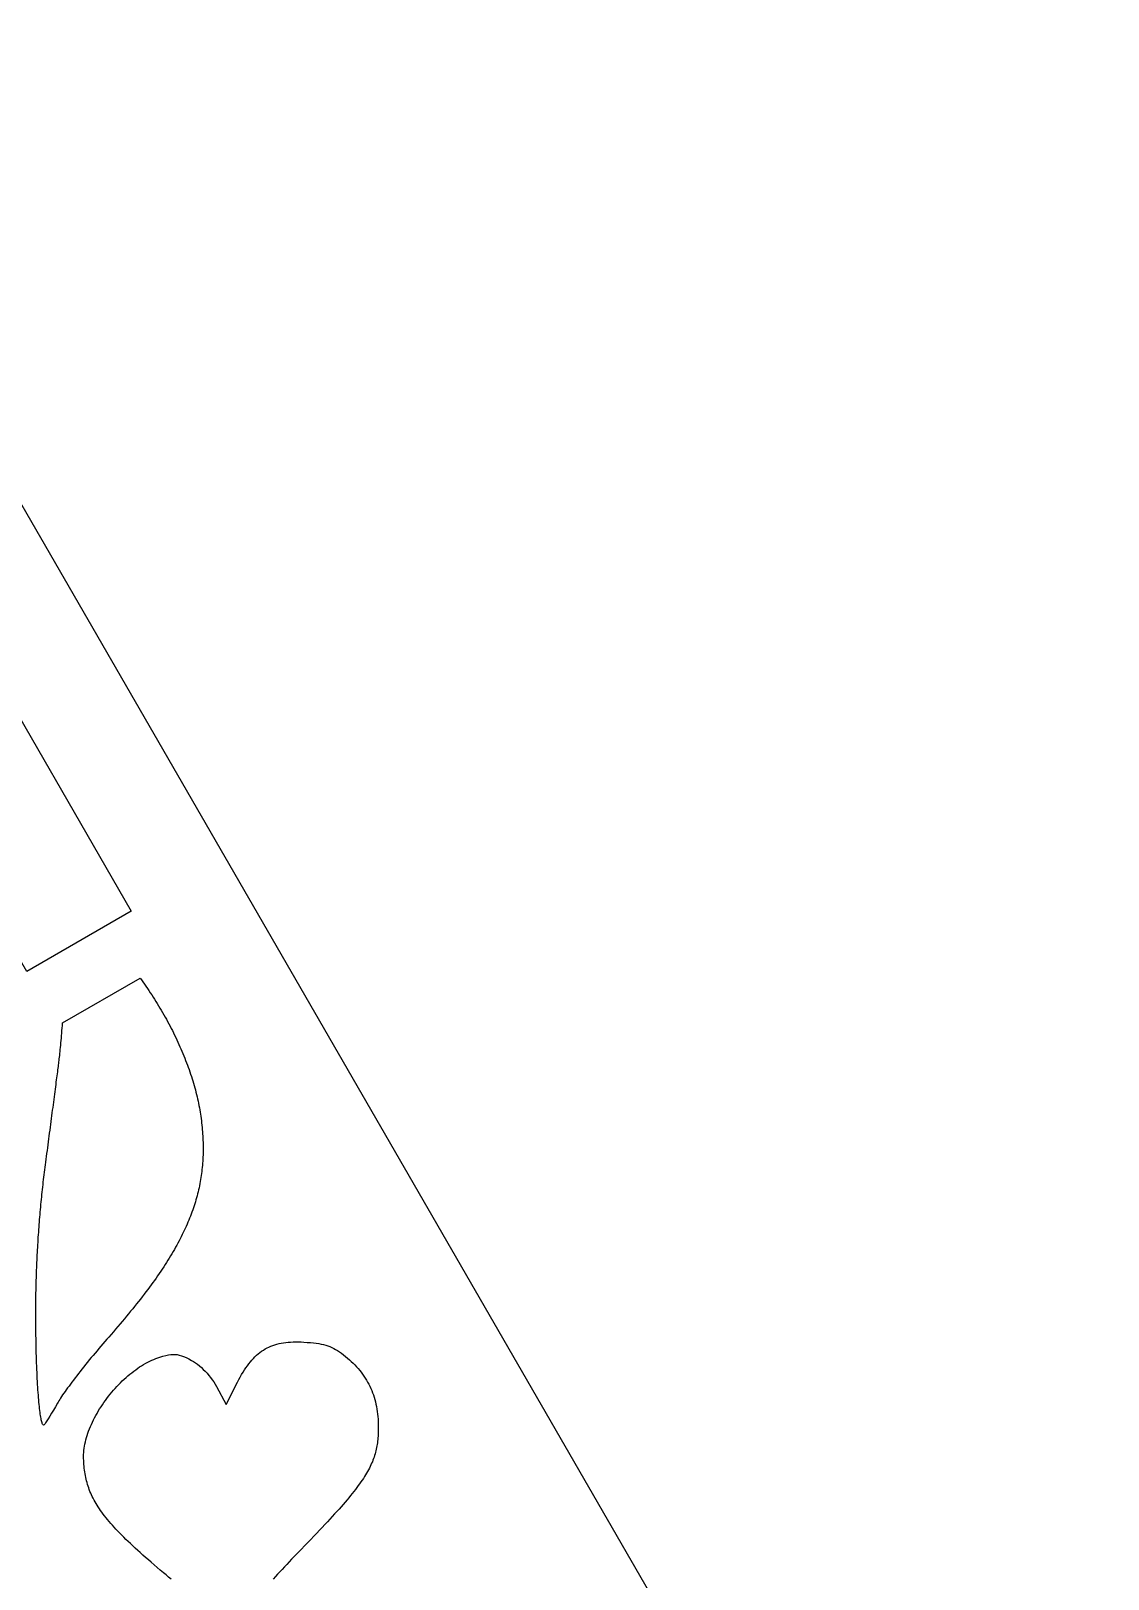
# Model space of a CAD drawing. Header units: millimetres. Extents: x 10 to 410, y 18 to 283.
# Drawn here: x 344.29 to 372, y 241.79 to 281.62 of the extents above; entities that cross this region are included whole.
import ezdxf

# ---------------------------------------------------------------- set-up
doc = ezdxf.new("R2010")
doc.units = ezdxf.units.MM
doc.layers.add('CUT', color=1, linetype='Continuous')

msp = doc.modelspace()

# ---------------------------------------------------------------- linework, layer by layer
at = {"layer": 'CUT'}
for points in [[(337, 160.3782), (372, 221), (337, 281.6218), (267, 281.6218), (232, 221), (267, 160.3782)], [(342.8173, 265.9856), (346.8673, 258.9708), (344.1827, 257.4208), (340.1327, 264.4356)], [(347.6045, 256.4794), (347.6384, 256.422), (347.6719, 256.3644), (347.7049, 256.3067), (347.7375, 256.2488), (347.7696, 256.1908), (347.8013, 256.1326), (347.8325, 256.0743), (347.8633, 256.0159), (347.8936, 255.9574), (347.9234, 255.8988), (347.9527, 255.8401), (347.9816, 255.7813), (348.01, 255.7225), (348.0379, 255.6635), (348.0652, 255.6046), (348.0921, 255.5456), (348.1185, 255.4866), (348.1443, 255.4275), (348.1697, 255.3685), (348.1945, 255.3094), (348.2188, 255.2504), (348.2425, 255.1914), (348.2657, 255.1324), (348.2884, 255.0734), (348.3105, 255.0145), (348.3321, 254.9556), (348.3531, 254.8968), (348.3735, 254.8381), (348.3933, 254.7795), (348.4126, 254.7209), (348.4313, 254.6625), (348.4494, 254.6042), (348.4669, 254.546), (348.4838, 254.4879), (348.5001, 254.43), (348.5158, 254.3722), (348.5309, 254.3146), (348.5453, 254.2572), (348.5592, 254.1999), (348.5724, 254.1429), (348.5849, 254.086), (348.5969, 254.0294), (348.6082, 253.9729), (348.6188, 253.9167), (348.6287, 253.8607), (348.6381, 253.805), (348.6467, 253.7496), (348.6547, 253.6944), (348.6624, 253.637), (348.6696, 253.5799), (348.6763, 253.5231), (348.6824, 253.4666), (348.6881, 253.4103), (348.6932, 253.3543), (348.6978, 253.2986), (348.7018, 253.243), (348.7054, 253.1878), (348.7083, 253.1327), (348.7108, 253.0779), (348.7127, 253.0232), (348.714, 252.9688), (348.7148, 252.9146), (348.7151, 252.8605), (348.7147, 252.8067), (348.7139, 252.7529), (348.7124, 252.6994), (348.7104, 252.646), (348.7078, 252.5928), (348.7046, 252.5397), (348.7009, 252.4867), (348.6966, 252.4338), (348.6917, 252.3811), (348.6862, 252.3284), (348.6801, 252.2759), (348.6734, 252.2234), (348.6661, 252.171), (348.6582, 252.1187), (348.6497, 252.0664), (348.6406, 252.0142), (348.6309, 251.9621), (348.6205, 251.91), (348.6096, 251.8579), (348.598, 251.8058), (348.5858, 251.7538), (348.5729, 251.7018), (348.5595, 251.6497), (348.5454, 251.5977), (348.5306, 251.5456), (348.5152, 251.4935), (348.4992, 251.4414), (348.4825, 251.3893), (348.4651, 251.337), (348.4471, 251.2848), (348.4285, 251.2324), (348.4092, 251.18), (348.3892, 251.1275), (348.3685, 251.0749), (348.3472, 251.0222), (348.3252, 250.9694), (348.3025, 250.9165), (348.2791, 250.8635), (348.255, 250.8104), (348.2303, 250.7571), (348.2048, 250.7036), (348.1787, 250.65), (348.1518, 250.5962), (348.1243, 250.5423), (348.096, 250.4882), (348.0671, 250.4339), (348.0374, 250.3794), (348.007, 250.3247), (347.9759, 250.2698), (347.944, 250.2146), (347.9114, 250.1593), (347.8781, 250.1036), (347.8441, 250.0478), (347.8093, 249.9917), (347.7738, 249.9353), (347.7375, 249.8787), (347.7005, 249.8218), (347.6627, 249.7646), (347.6242, 249.7071), (347.5849, 249.6494), (347.5449, 249.5913), (347.5041, 249.5329), (347.4625, 249.4741), (347.4202, 249.4151), (347.3771, 249.3556), (347.3332, 249.2959), (347.2885, 249.2358), (347.243, 249.1753), (347.1968, 249.1144), (347.1497, 249.0532), (347.1019, 248.9916), (347.0533, 248.9295), (347.0038, 248.8671), (346.9536, 248.8043), (346.9025, 248.741), (346.8506, 248.6773), (346.798, 248.6131), (346.7445, 248.5486), (346.6901, 248.4835), (346.635, 248.418), (346.579, 248.352), (346.5222, 248.2856), (346.4645, 248.2186), (346.4061, 248.1512), (346.3467, 248.0833), (346.2866, 248.0148), (346.2364, 247.9577), (346.1861, 247.8999), (346.1357, 247.8415), (346.0853, 247.7827), (346.035, 247.7235), (345.9848, 247.6639), (345.9348, 247.6042), (345.8851, 247.5444), (345.8358, 247.4847), (345.787, 247.425), (345.7387, 247.3656), (345.691, 247.3064), (345.644, 247.2477), (345.5977, 247.1895), (345.5523, 247.1319), (345.5078, 247.075), (345.4643, 247.0189), (345.4219, 246.9637), (345.3806, 246.9096), (345.3405, 246.8565), (345.3018, 246.8047), (345.2644, 246.7541), (345.2284, 246.705), (345.194, 246.6573), (345.1613, 246.6113), (345.1302, 246.567), (345.1008, 246.5245), (345.0734, 246.4839), (345.0478, 246.4453), (345.0242, 246.4088), (345.0027, 246.3745), (344.9834, 246.3425), (344.9662, 246.3129), (344.9141, 246.2212), (344.8637, 246.1341), (344.8157, 246.0527), (344.7709, 245.9784), (344.73, 245.9122), (344.6938, 245.8554), (344.6631, 245.8091), (344.6385, 245.7746), (344.6208, 245.753), (344.6108, 245.7456), (344.6039, 245.7474), (344.597, 245.7529), (344.5901, 245.762), (344.5833, 245.7745), (344.5765, 245.7906), (344.5698, 245.8099), (344.5632, 245.8326), (344.5567, 245.8585), (344.5502, 245.8876), (344.5439, 245.9197), (344.5376, 245.9548), (344.5314, 245.9929), (344.5253, 246.0339), (344.5193, 246.0776), (344.5134, 246.1241), (344.5077, 246.1733), (344.502, 246.225), (344.4965, 246.2793), (344.4911, 246.336), (344.4858, 246.3951), (344.4807, 246.4565), (344.4757, 246.5201), (344.4708, 246.5859), (344.4661, 246.6538), (344.4616, 246.7237), (344.4572, 246.7955), (344.4529, 246.8693), (344.4489, 246.9448), (344.445, 247.0221), (344.4413, 247.1011), (344.4377, 247.1817), (344.4344, 247.2638), (344.4312, 247.3473), (344.4283, 247.4323), (344.4255, 247.5186), (344.423, 247.6061), (344.4206, 247.6948), (344.4185, 247.7846), (344.4165, 247.8754), (344.4149, 247.9672), (344.4134, 248.0599), (344.4121, 248.1534), (344.4111, 248.2477), (344.4104, 248.3427), (344.4099, 248.4383), (344.4096, 248.5344), (344.4096, 248.631), (344.4099, 248.7279), (344.4104, 248.8253), (344.4109, 248.8901), (344.4115, 248.955), (344.4123, 249.02), (344.4133, 249.085), (344.4144, 249.15), (344.4156, 249.2151), (344.417, 249.2801), (344.4185, 249.3453), (344.4202, 249.4104), (344.422, 249.4755), (344.4239, 249.5407), (344.426, 249.6059), (344.4283, 249.6711), (344.4307, 249.7363), (344.4332, 249.8015), (344.4359, 249.8668), (344.4387, 249.932), (344.4417, 249.9972), (344.4448, 250.0624), (344.448, 250.1276), (344.4514, 250.1928), (344.455, 250.258), (344.4586, 250.3232), (344.4625, 250.3883), (344.4664, 250.4534), (344.4705, 250.5185), (344.4748, 250.5836), (344.4792, 250.6486), (344.4837, 250.7136), (344.4884, 250.7786), (344.4932, 250.8435), (344.4981, 250.9084), (344.5032, 250.9732), (344.5084, 251.038), (344.5138, 251.1028), (344.5193, 251.1674), (344.525, 251.2321), (344.5307, 251.2966), (344.5367, 251.3611), (344.5427, 251.4256), (344.5489, 251.4899), (344.5553, 251.5542), (344.5618, 251.6185), (344.5684, 251.6826), (344.5751, 251.7467), (344.582, 251.8106), (344.5891, 251.8745), (344.5962, 251.9384), (344.6035, 252.0021), (344.611, 252.0657), (344.6185, 252.1292), (344.6263, 252.1926), (344.6341, 252.256), (344.6421, 252.3192), (344.6502, 252.3823), (344.6585, 252.4453), (344.668, 252.5174), (344.6776, 252.5902), (344.6873, 252.6636), (344.6971, 252.7374), (344.7069, 252.8118), (344.7167, 252.8864), (344.7266, 252.9614), (344.7365, 253.0365), (344.7464, 253.1117), (344.7563, 253.187), (344.7662, 253.2622), (344.7761, 253.3372), (344.7859, 253.4121), (344.7957, 253.4866), (344.8055, 253.5608), (344.8151, 253.6345), (344.8247, 253.7077), (344.8343, 253.7803), (344.8437, 253.8521), (344.853, 253.9232), (344.8622, 253.9934), (344.8712, 254.0627), (344.8802, 254.131), (344.8889, 254.1981), (344.8975, 254.2641), (344.906, 254.3288), (344.9143, 254.3922), (344.9223, 254.4541), (344.9302, 254.5145), (344.9379, 254.5733), (344.9453, 254.6305), (344.9525, 254.6859), (344.9595, 254.7395), (344.9662, 254.7912), (344.9726, 254.8409), (344.9787, 254.8885), (344.9846, 254.934), (344.9902, 254.9772), (344.9955, 255.0182), (345.0004, 255.0567), (345.005, 255.0927), (345.0099, 255.1316), (345.0148, 255.173), (345.0198, 255.2168), (345.0249, 255.263), (345.03, 255.3115), (345.0352, 255.3621), (345.0404, 255.4148), (345.0457, 255.4695), (345.051, 255.5261), (345.0563, 255.5844), (345.0617, 255.6445), (345.067, 255.7061), (345.0724, 255.7693), (345.0777, 255.8339), (345.0831, 255.8998), (345.0884, 255.9669), (345.0937, 256.0352), (345.0988, 256.1022), (347.0925, 257.2533), (347.1274, 257.2054), (347.1664, 257.1511), (347.205, 257.0966), (347.2433, 257.0417), (347.2812, 256.9866), (347.3187, 256.9312), (347.3558, 256.8755), (347.3925, 256.8196), (347.4289, 256.7634), (347.4648, 256.7071), (347.5004, 256.6504), (347.5355, 256.5936), (347.5702, 256.5366)]]:
    msp.add_lwpolyline(points, close=True, dxfattribs=at)
msp.add_lwpolyline([(347.8921, 241.7843), (347.8264, 241.8403), (347.7604, 241.8961), (347.6942, 241.9518), (347.6125, 242.0204), (347.5329, 242.0877), (347.4553, 242.1538), (347.3798, 242.2187), (347.3062, 242.2824), (347.2346, 242.345), (347.165, 242.4064), (347.0972, 242.4669), (347.0314, 242.5263), (346.9675, 242.5847), (346.9054, 242.6421), (346.8451, 242.6986), (346.7866, 242.7542), (346.7299, 242.809), (346.675, 242.8629), (346.6218, 242.9161), (346.5703, 242.9685), (346.5205, 243.0202), (346.4724, 243.0711), (346.4259, 243.1215), (346.381, 243.1712), (346.3377, 243.2203), (346.296, 243.2689), (346.2558, 243.317), (346.2172, 243.3646), (346.18, 243.4117), (346.1443, 243.4585), (346.1101, 243.5048), (346.0773, 243.5508), (346.0459, 243.5965), (346.0159, 243.6419), (345.9872, 243.6871), (345.9599, 243.7321), (345.9339, 243.7769), (345.9091, 243.8215), (345.8857, 243.8661), (345.8634, 243.9106), (345.8424, 243.955), (345.8226, 243.9995), (345.804, 244.044), (345.7865, 244.0885), (345.7701, 244.1332), (345.7548, 244.178), (345.7406, 244.2229), (345.7274, 244.2681), (345.7153, 244.3135), (345.7042, 244.3591), (345.694, 244.4051), (345.6848, 244.4514), (345.6766, 244.4981), (345.6692, 244.5452), (345.6628, 244.5928), (345.6572, 244.6408), (345.6524, 244.6893), (345.6485, 244.7384), (345.6453, 244.7881), (345.6429, 244.8384), (345.6413, 244.8893), (345.6404, 244.9409), (345.6409, 244.9925), (345.6433, 245.0449), (345.6477, 245.0979), (345.6541, 245.1516), (345.6623, 245.2058), (345.6724, 245.2605), (345.6843, 245.3157), (345.698, 245.3713), (345.7133, 245.4273), (345.7304, 245.4835), (345.7491, 245.5401), (345.7694, 245.5968), (345.7913, 245.6537), (345.8147, 245.7106), (345.8396, 245.7677), (345.866, 245.8247), (345.8937, 245.8816), (345.9229, 245.9385), (345.9533, 245.9952), (345.9851, 246.0517), (346.0181, 246.1079), (346.0523, 246.1639), (346.0877, 246.2194), (346.1242, 246.2746), (346.1618, 246.3292), (346.2004, 246.3834), (346.2401, 246.437), (346.2807, 246.4899), (346.3223, 246.5422), (346.3648, 246.5938), (346.4081, 246.6445), (346.4522, 246.6945), (346.4971, 246.7436), (346.5428, 246.7917), (346.5891, 246.8389), (346.6361, 246.885), (346.6837, 246.93), (346.7319, 246.9739), (346.7807, 247.0166), (346.8299, 247.0581), (346.8796, 247.0982), (346.9297, 247.1371), (346.9801, 247.1745), (347.031, 247.2105), (347.0821, 247.2449), (347.1335, 247.2779), (347.1851, 247.3092), (347.2368, 247.3389), (347.2888, 247.3668), (347.3408, 247.393), (347.3929, 247.4174), (347.445, 247.4399), (347.497, 247.4605), (347.5491, 247.4792), (347.601, 247.4958), (347.6825, 247.5195), (347.7558, 247.5387), (347.8224, 247.5532), (347.8836, 247.563), (347.9408, 247.5679), (347.9953, 247.5678), (348.0486, 247.5625), (348.1019, 247.5519), (348.1567, 247.5358), (348.2143, 247.5142), (348.2761, 247.4868), (348.3435, 247.4536), (348.4177, 247.4144), (348.467, 247.3858), (348.5172, 247.3527), (348.5678, 247.3156), (348.6186, 247.2749), (348.6692, 247.2308), (348.7193, 247.1837), (348.7685, 247.1341), (348.8164, 247.0822), (348.8628, 247.0284), (348.9073, 246.9731), (348.9496, 246.9166), (348.9892, 246.8593), (349.026, 246.8015), (349.0594, 246.7437), (349.3121, 246.283), (349.5992, 246.8516), (349.6346, 246.9204), (349.6703, 246.9865), (349.7062, 247.05), (349.7425, 247.1109), (349.7791, 247.1692), (349.8161, 247.2249), (349.8536, 247.2782), (349.8915, 247.329), (349.9301, 247.3774), (349.9693, 247.4233), (350.0092, 247.4669), (350.0498, 247.5081), (350.0911, 247.5471), (350.1334, 247.5837), (350.1765, 247.6181), (350.2205, 247.6503), (350.2656, 247.6803), (350.3117, 247.7082), (350.3589, 247.7339), (350.4073, 247.7576), (350.4568, 247.7792), (350.5077, 247.7988), (350.5599, 247.8164), (350.6134, 247.832), (350.6684, 247.8458), (350.7248, 247.8576), (350.7828, 247.8676), (350.8423, 247.8757), (350.9035, 247.8821), (350.9664, 247.8867), (351.031, 247.8895), (351.0975, 247.8907), (351.1657, 247.8902), (351.2359, 247.8881), (351.3081, 247.8843), (351.3961, 247.8784), (351.4781, 247.8716), (351.5546, 247.8639), (351.626, 247.8551), (351.6929, 247.845), (351.7557, 247.8335), (351.8149, 247.8203), (351.8711, 247.8053), (351.9248, 247.7883), (351.9765, 247.7691), (352.0266, 247.7477), (352.0757, 247.7237), (352.1242, 247.6971), (352.1727, 247.6676), (352.2217, 247.6352), (352.2717, 247.5995), (352.3231, 247.5605), (352.3766, 247.5179), (352.4284, 247.4748), (352.4785, 247.4311), (352.5269, 247.3868), (352.5736, 247.3419), (352.6186, 247.2963), (352.6619, 247.2501), (352.7036, 247.2032), (352.7435, 247.1556), (352.7818, 247.1073), (352.8184, 247.0583), (352.8534, 247.0086), (352.8868, 246.9581), (352.9185, 246.9068), (352.9486, 246.8547), (352.977, 246.8018), (353.0039, 246.7481), (353.0292, 246.6935), (353.0528, 246.6381), (353.0749, 246.5818), (353.0954, 246.5246), (353.1144, 246.4665), (353.1317, 246.4074), (353.1476, 246.3474), (353.1618, 246.2865), (353.1746, 246.2245), (353.1858, 246.1616), (353.1955, 246.0976), (353.2037, 246.0326), (353.2103, 245.9666), (353.2155, 245.8995), (353.2192, 245.8313), (353.2214, 245.762), (353.2221, 245.6915), (353.2219, 245.6448), (353.2211, 245.5989), (353.2199, 245.5537), (353.218, 245.5092), (353.2156, 245.4653), (353.2125, 245.422), (353.2087, 245.3791), (353.2043, 245.3368), (353.1991, 245.2949), (353.1932, 245.2533), (353.1865, 245.2121), (353.179, 245.1711), (353.1706, 245.1304), (353.1613, 245.0899), (353.1512, 245.0494), (353.1401, 245.0091), (353.128, 244.9688), (353.1149, 244.9284), (353.1007, 244.888), (353.0855, 244.8475), (353.0693, 244.8067), (353.0518, 244.7658), (353.0332, 244.7246), (353.0135, 244.6831), (352.9924, 244.6412), (352.9702, 244.5989), (352.9466, 244.5561), (352.9218, 244.5128), (352.8955, 244.4689), (352.8679, 244.4244), (352.8389, 244.3793), (352.8085, 244.3334), (352.7766, 244.2868), (352.7431, 244.2393), (352.7082, 244.191), (352.6716, 244.1418), (352.6335, 244.0916), (352.5937, 244.0404), (352.5523, 243.9882), (352.5091, 243.9348), (352.4643, 243.8803), (352.4177, 243.8245), (352.3693, 243.7675), (352.3191, 243.7092), (352.267, 243.6495), (352.2131, 243.5885), (352.1572, 243.5259), (352.0995, 243.4619), (352.0397, 243.3963), (351.9779, 243.3291), (351.9141, 243.2602), (351.8482, 243.1896), (351.7802, 243.1173), (351.7101, 243.0432), (351.6379, 242.9672), (351.5634, 242.8893), (351.4867, 242.8095), (351.4078, 242.7277), (351.3265, 242.6438), (351.243, 242.5578), (351.1792, 242.4921), (351.1159, 242.4264), (351.053, 242.3609), (350.9907, 242.2956), (350.9289, 242.2305), (350.8678, 242.1657), (350.8074, 242.1014), (350.7478, 242.0375), (350.6891, 241.9741), (350.6312, 241.9114), (350.5743, 241.8493), (350.5184, 241.788)], dxfattribs=at)

doc.saveas('drawing.dxf')
